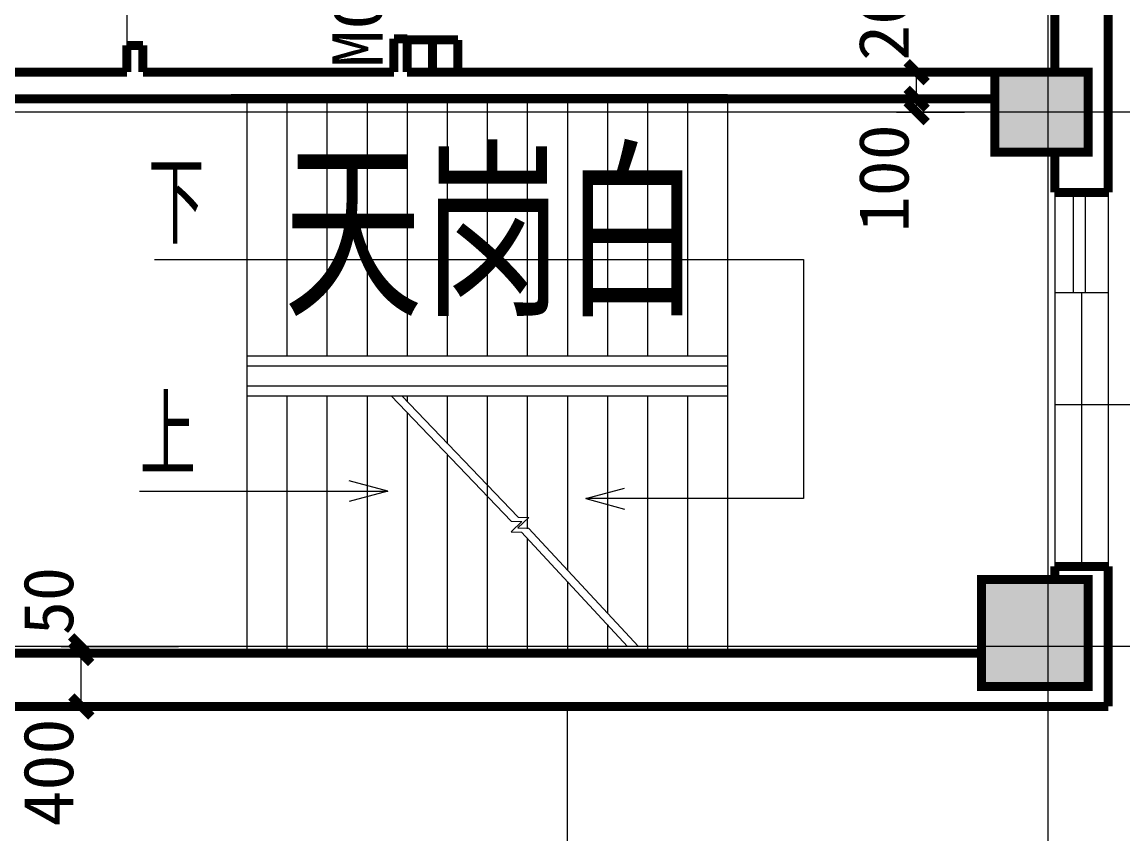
# Model space of a CAD drawing. Extents: x -307567 to 704339, y -10277 to 165507.
# Drawn here: x 167769 to 176015, y 24176 to 30255 of the extents above; entities that cross this region are included whole.
import ezdxf
from ezdxf.enums import TextEntityAlignment as Align

# ---------------------------------------------------------------- set-up
doc = ezdxf.new("R2010")
doc.units = 0
doc.header["$MEASUREMENT"] = 0
doc.layers.add('wode', color=250, linetype='CONTINUOUS', lineweight=0)
doc.layers.add('中文', color=4, linetype='CONTINUOUS')
doc.styles.add('HZ', font='txt', dxfattribs={"width": 0.7, "height": 5, "bigfont": 'STF:宋体'})
doc.styles.get("Standard").update_dxf_attribs({"font": 'txt', "height": 3})

msp = doc.modelspace()

# ---------------------------------------------------------------- linework, layer by layer
at = {"layer": 'wode', "color": 0}
for p, q in [((175454.45261, 14532.32064), (175454.45261, 99322.83485)), ((168554.53886, 31080.42273), (168554.53886, 30080.43561)), ((174319.24951, 29880.43773), (174827.21435, 29880.43773)), ((174469.24764, 29680.44099), (174469.24764, 29880.43773)), ((169453.24588, 29680.44099), (169453.24588, 25530.49554)), ((169753.24213, 29680.44099), (169753.24213, 27756.46831)), ((170053.23838, 29680.44099), (170053.23838, 27756.46831)), ((170353.23463, 29680.44099), (170353.23463, 27756.46831)), ((170653.23088, 29680.44099), (170653.23088, 27756.46831)), ((170953.22713, 29680.44099), (170953.22713, 27756.46831)), ((171253.22338, 29680.44099), (171253.22338, 27756.46831)), ((171553.21963, 29680.44099), (171553.21963, 27756.46831)), ((171853.21588, 29680.44099), (171853.21588, 27756.46831)), ((172153.21213, 29680.44099), (172153.21213, 27756.46831)), ((172453.20838, 29680.44099), (172453.20838, 27756.46831)), ((172753.20463, 29680.44099), (172753.20463, 27756.46831)), ((173053.20088, 29680.44099), (173053.20088, 25530.49554)), ((174319.24951, 29680.44099), (174827.21435, 29680.44099)), ((174469.24764, 29580.44148), (174469.24764, 29680.44099)), ((195197.62623, 29580.44148), (118974.00627, 29580.44148)), ((178303.35498, 29580.44148), (168540.73288, 29580.44148)), ((174319.24951, 29580.44148), (174827.21435, 29580.44148)), ((175504.4764, 28978.97156), (175504.4764, 26178.62357)), ((175641.73054, 28978.97156), (175641.73054, 28228.98094)), ((175731.74406, 28978.97156), (175731.74406, 28228.98094)), ((175904.44698, 28978.97156), (175904.44698, 26178.62357)), ((168760.85952, 28476.41284), (173620.82074, 28476.41284)), ((173620.82074, 28476.41284), (173620.82074, 26686.43507)), ((175504.4764, 28228.98094), (175904.44698, 28228.98094)), ((175704.46169, 28228.98094), (175704.46169, 26178.62357)), ((169453.24588, 27756.46831), (173053.20088, 27756.46831)), ((169453.24588, 27681.46924), (173053.20088, 27681.46924)), ((169453.24588, 27531.47112), (173053.20088, 27531.47112)), ((169453.24588, 27456.47206), (173053.20088, 27456.47206)), ((169753.24213, 27456.47206), (169753.24213, 25530.49554)), ((169753.24213, 27456.47206), (169753.24213, 25530.49554)), ((170053.23838, 27456.47206), (170053.23838, 25530.49554)), ((170353.23463, 27456.47206), (170353.23463, 25530.49554)), ((170533.26168, 27456.47206), (171433.76312, 26517.81535)), ((170613.53411, 27456.47206), (171485.7278, 26547.81451)), ((170653.23088, 27456.47206), (170653.23088, 27414.40982)), ((170953.22713, 27456.47206), (170953.22713, 27096.71093)), ((171253.22338, 27456.47206), (171253.22338, 26461.31314)), ((171253.22338, 27456.47206), (171253.22338, 25530.49554)), ((171553.21963, 27456.47206), (171553.21963, 26461.31314)), ((171853.21588, 27456.47206), (171853.21588, 26153.31871)), ((171853.21588, 27456.47206), (171853.21588, 26153.31871)), ((172153.21213, 27456.47206), (172153.21213, 25830.11528)), ((172153.21213, 27456.47206), (172153.21213, 25830.11528)), ((172453.20838, 27456.47206), (172453.20838, 25530.49554)), ((172753.20463, 27456.47206), (172753.20463, 25530.49554)), ((173053.20088, 27456.47206), (173053.20088, 25530.49554)), ((175504.4764, 27390.79981), (180568.89063, 27390.79981)), ((170653.23088, 27329.39616), (170653.23088, 25530.49554)), ((170653.23088, 27329.39616), (170653.23088, 25530.49554)), ((170953.22713, 27011.69727), (170953.22713, 25530.49554)), ((170953.22713, 27011.69727), (170953.22713, 25530.49554)), ((170509.27516, 26742.20028), (170219.49607, 26819.83947)), ((168648.1412, 26742.20028), (170509.27516, 26742.20028)), ((170509.27516, 26742.20028), (170219.49607, 26664.55996)), ((171990.83623, 26686.43507), (172280.61533, 26764.07539)), ((173620.82074, 26686.43507), (171990.83623, 26686.43507)), ((171990.83623, 26686.43507), (172280.61533, 26608.79474)), ((171513.30314, 26515.54945), (171431.49264, 26438.29936)), ((171433.76312, 26517.81535), (171513.30314, 26515.54945)), ((171565.26782, 26545.54861), (171483.45732, 26468.29967)), ((171483.45732, 26468.29967), (171562.96072, 26466.03491)), ((171485.7278, 26547.81451), (171565.26782, 26545.54861)), ((171431.49264, 26438.29936), (171511.03266, 26436.0346)), ((171511.03266, 26436.0346), (172304.63846, 25580.49186)), ((171553.21963, 26390.52316), (171553.21963, 25530.49554)), ((171562.96072, 26466.03491), (172384.9109, 25580.49186)), ((171553.21963, 26376.28231), (171553.21963, 25530.49554)), ((171553.21963, 26376.28231), (171553.21963, 25530.49554)), ((171853.21588, 26067.12404), (171853.21588, 25530.49554)), ((171853.21588, 26067.12404), (171853.21588, 25530.49554)), ((172153.21213, 25743.72377), (172153.21213, 25530.49554)), ((172153.21213, 25743.72377), (172153.21213, 25530.49554)), ((195197.62623, 25580.49186), (118974.00627, 25580.49186)), ((195197.62623, 25580.49186), (118974.00627, 25580.49186)), ((168062.90682, 25580.49186), (168941.87532, 25580.49186)), ((168212.90494, 25530.4921), (168212.90494, 25580.49186)), ((168062.90682, 25530.4921), (168941.87532, 25530.4921)), ((168212.90494, 25130.49748), (168212.90494, 25530.4921)), ((169453.24588, 25531.49574), (173053.20088, 25531.49574)), ((171853.21588, 25558.57441), (171853.21588, 25530.49554)), ((171853.21588, 25558.57441), (171853.21588, 25530.49554)), ((168062.90682, 25130.49748), (168941.87532, 25130.49748)), ((171854.49761, 23430.51835), (171854.49761, 25130.49748)), ((174954.47106, 25130.49748), (174984.46336, 25130.49748))]:
    msp.add_line(p, q, dxfattribs=at)
at = {"layer": 'wode', "color": 0, "const_width": 67.49915}
for points in [[(175504.4764, 29880.43773), (175504.4764, 30380.43186)], [(175904.44698, 29580.44148), (175904.44698, 30380.43186)], [(168554.53886, 29880.43773), (168554.53886, 30080.43561)], [(168674.54468, 30080.43561), (168554.53886, 30080.43561)], [(168674.54468, 29880.43773), (168674.54468, 30080.43561)], [(170554.53827, 29880.43773), (170554.53827, 30130.43537)], [(170654.51261, 30130.43537), (170554.53827, 30130.43537)], [(170652.9013, 29880.95156), (170652.9013, 30121.97943)], [(170652.9013, 30121.97943), (171033.27984, 30121.97943)], [(170654.51261, 29880.43773), (170654.51261, 30130.43537)], [(170843.10888, 29880.95156), (170843.10888, 30121.97943)], [(171033.27984, 30121.97943), (171033.27984, 29880.95156)], [(174394.24857, 29955.43679), (174544.2467, 29805.43867)], [(166504.58889, 29880.43773), (168554.53886, 29880.43773)], [(168674.54468, 29880.43773), (169454.52761, 29880.43773)], [(169454.52761, 29880.43773), (170554.53827, 29880.43773)], [(171033.27984, 29880.95156), (170652.9013, 29880.95156)], [(170654.51261, 29880.43773), (175054.48202, 29880.43773)], [(175054.48202, 29880.43773), (175054.48202, 29280.44523), (175754.44886, 29280.44523), (175754.44886, 29880.43773), (175054.48202, 29880.43773), (175054.48202, 29280.44523)], [(174394.24857, 29755.44005), (174544.2467, 29605.44193)], [(166504.58889, 29680.44099), (168554.53886, 29680.44099)], [(168554.53886, 29680.44099), (169454.52761, 29680.44099)], [(169333.78937, 29682.16331), (173053.20088, 29682.16331)], [(169454.52761, 29680.44099), (170654.51261, 29680.44099)], [(170654.51261, 29680.44099), (175054.48202, 29680.44099)], [(174394.24857, 29655.44054), (174544.2467, 29505.44242)], [(175904.44698, 28978.97156), (175904.44698, 29580.44148)], [(175504.4764, 28978.97156), (175504.4764, 29280.44523)], [(175504.4764, 28978.97156), (175904.44698, 28978.97156)], [(175504.4764, 26178.62357), (175904.44698, 26178.62357)], [(175504.4764, 26080.48599), (175504.4764, 26178.62357)], [(175904.44698, 25130.49748), (175904.44698, 26178.62357)], [(174954.47106, 26080.48599), (174954.47106, 25280.49561), (175754.44886, 25280.49561), (175754.44886, 26080.48599), (174954.47106, 26080.48599), (174954.47106, 25280.49561)], [(168137.90588, 25655.49092), (168287.904, 25505.4928)], [(166504.58889, 25530.4921), (169454.52761, 25530.4921)], [(168137.90588, 25605.49117), (168287.904, 25455.49304)], [(169452.25713, 25530.49554), (173053.20088, 25530.49554)], [(171854.49761, 25530.4921), (174984.46336, 25530.4921)], [(168137.90588, 25205.49655), (168287.904, 25055.49842)], [(166154.56886, 25130.49748), (169454.52761, 25130.49748)], [(169454.52761, 25130.49748), (171854.49761, 25130.49748)], [(171854.49761, 25130.49748), (174984.46336, 25130.49748)], [(175904.44698, 25130.49748), (174954.47106, 25130.49748)]]:
    msp.add_lwpolyline(points, dxfattribs=at)
at = {"layer": 'wode', "color": 0}
for points in [[(175054.48202, 29880.43773), (175754.44886, 29880.43773), (175054.48202, 29280.44523), (175754.44886, 29280.44523)], [(174954.47106, 26080.48599), (175754.44886, 26080.48599), (174954.47106, 25280.49561), (175754.44886, 25280.49561)]]:
    msp.add_solid(points, dxfattribs=at)

# ---------------------------------------------------------------- texts
for s, width, p, p2 in [('M0921t', 0.882581, (170468.95584, 29912.5586), (170468.95584, 31622.53746)), ('200', 0.925715, (174409.22641, 29964.43746), (174409.22641, 30774.42756)), ('100', 1.08, (174409.22641, 28680.45273), (174409.22641, 29490.44283)), ('50', 0.906667, (168152.88372, 25664.49044), (168152.88372, 26174.4843)), ('400', 0.925715, (168152.88372, 24230.50873), (168152.88372, 25040.49884))]:
    msp.add_text(s, height=374.995313, rotation=90, dxfattribs=dict(at, width=width)).set_placement(p, p2, align=Align.FIT)
at = {"layer": 'wode', "color": 0, "style": 'HZ'}
for s, width, p, p2 in [('下', 0.492196, (168713.69214, 28594.62998), (169133.69421, 28594.62998)), ('上', 0.492153, (168650.96099, 26855.79177), (169070.92644, 26855.79177))]:
    msp.add_text(s, height=599.9925, dxfattribs=dict(at, width=width)).set_placement(p, p2, align=Align.FIT)
at = {"layer": '中文', "color": 0, "lineweight": 0, "style": 'HZ', "width": 0.612715}
msp.add_text('天岗白', height=1200, dxfattribs=at).set_placement((169725.75721, 28050.75606), (172862.85963, 28050.75606), align=Align.FIT)

doc.saveas('drawing.dxf')
